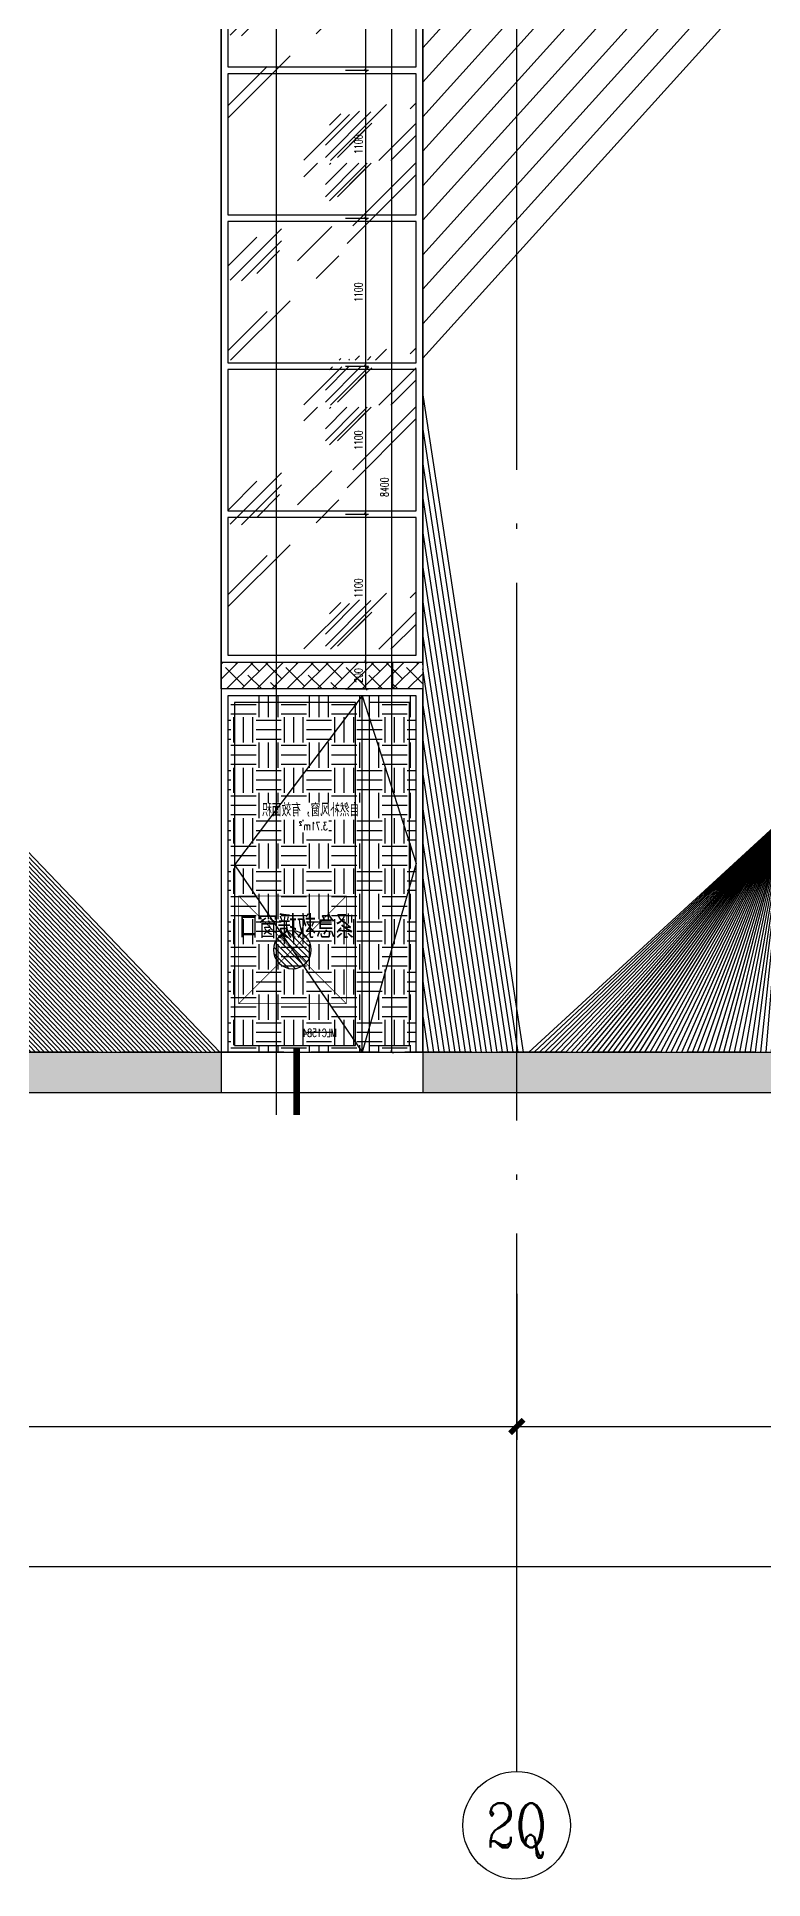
# Model space of a CAD drawing. Extents: x -4210259 to 293730, y -7499 to 868879.
# Drawn here: x -780131 to -774726, y 511087 to 524786 of the extents above; entities that cross this region are included whole.
import ezdxf
from ezdxf.enums import TextEntityAlignment as Align

# ---------------------------------------------------------------- set-up
doc = ezdxf.new("R2010")
doc.units = 0
doc.header["$LTSCALE"] = 1000
doc.header["$MEASUREMENT"] = 0
for name, pattern in [('__DASH', [0.35, 0.25, -0.1]), ('DASH', [0.35, 0.25, -0.1]), ('DOTE', [2.4200000000000004, 2, -0.2, 0.02, -0.2])]:
    doc.linetypes.add(name, pattern=pattern)
doc.layers.get('Defpoints').update_dxf_attribs({"color": 210})
for name, color, linetype in [('A-AXIS-D', 1, 'Continuous'), ('A-AXIS-DOTE', 14, 'DOTE'), ('A-AXIS-SYMB', 3, 'Continuous'), ('A-HATCH-2', 251, 'Continuous'), ('A-LIN-V', 9, 'Continuous'), ('A-WINDOW', 140, 'Continuous'), ('A-彩色打印层', 22, 'Continuous'), ('A-门窗表显示尺寸', 160, 'Continuous'), ('AS-WALL', 40, 'Continuous'), ('AXIS', 3, 'Continuous'), ('PUB_DIM', 3, 'Continuous'), ('PUB_TEXT', 7, 'Continuous'), ('SPACE', 7, 'Continuous'), ('SPACE_HATCH', 8, 'Continuous')]:
    doc.layers.add(name, color=color, linetype=linetype)
doc.layers.add('A-WALL-HATCH', color=8, linetype='Continuous', lineweight=13)
doc.styles.add('_TCH_AXIS', font='COMPLEX', dxfattribs={"bigfont": 'GBCBIG'})
doc.styles.add('_TCH_DIM_T3', font='SIMPLEX', dxfattribs={"width": 0.7058823529411765, "bigfont": 'GBCBIG'})
doc.styles.add('_TCH_SPACE', font='SIMPLEX', dxfattribs={"height": 5, "bigfont": 'GBCBIG'})
doc.styles.add('A-DIM_T3', font='SIMPLEX', dxfattribs={"width": 0.7058823529411765, "bigfont": 'GBCBIG'})
doc.styles.add('A-STANDARD', font='SIMPLEX', dxfattribs={"bigfont": 'GBCBIG'})
doc.styles.add('STYLE1', font='')
doc.styles.get('STYLE1').set_extended_font_data('SimSun')
doc.dimstyles.new('_TCH_ARCH&&100', dxfattribs={"dimtxt": 297.5, "dimasz": 100, "dimexe": 100, "dimexo": 100, "dimgap": 126.25, "dimtad": 1, "dimdec": 0, "dimzin": 0, "dimdsep": 46, "dimtxsty": '_TCH_DIM_T3', "dimblk": 'ARCHTICK', "dimcen": 0.09, "dimclrt": 7, "dimazin": 2, "dimtfac": 1, "dimtdec": 0, "dimtix": 1, "dimtmove": 2, "dimatfit": 3, "dimfxl": 0, "dimtolj": 1, "dimtzin": 0, "dimarcsym": 0})
doc.dimstyles.new('_TCH_ARCH&&20', dxfattribs={"dimtxt": 59.5, "dimasz": 20, "dimexe": 20, "dimexo": 20, "dimgap": 25.25, "dimtad": 1, "dimdec": 0, "dimzin": 0, "dimdsep": 46, "dimtxsty": '_TCH_DIM_T3', "dimblk": 'ARCHTICK', "dimcen": 0.09, "dimclrt": 7, "dimazin": 2, "dimtfac": 1, "dimtdec": 0, "dimtix": 1, "dimtmove": 2, "dimatfit": 3, "dimfxl": 0, "dimtolj": 1, "dimtzin": 0, "dimarcsym": 0})
doc.dimstyles.new('A-DIM&&20', dxfattribs={"dimtxt": 59.5, "dimasz": 20, "dimexe": 20, "dimexo": 20, "dimgap": 25.25, "dimtad": 1, "dimdec": 0, "dimzin": 0, "dimdsep": 46, "dimtxsty": 'A-DIM_T3', "dimblk": 'ARCHTICK', "dimcen": 0.09, "dimclrt": 7, "dimazin": 2, "dimtfac": 1, "dimtdec": 0, "dimtix": 1, "dimtmove": 2, "dimatfit": 3, "dimfxl": 0, "dimtolj": 1, "dimtzin": 0, "dimarcsym": 0})

# ---------------------------------------------------------------- blocks, each defined once
blk = doc.blocks.new('_ArchTick')
at = {"color": 0, "linetype": 'ByBlock', "const_width": 0.4}
blk.add_lwpolyline([(-0.5, -0.5), (0.5, 0.5)], dxfattribs=at)
blk = doc.blocks.new('*D1228')
at = {"layer": 'A-门窗表显示尺寸', "color": 0, "lineweight": -2}
for p, q in [((-1802664.319735164, 520137.4520265377), (-1802494.319735164, 520137.4520265377)), ((-1802514.319735164, 519937.4520265377), (-1802514.319735164, 520137.4520265377)), ((-1802664.319735164, 519937.4520265377), (-1802494.319735164, 519937.4520265377))]:
    blk.add_line(p, q, dxfattribs=at)
at = {"layer": 'Defpoints', "color": 0}
for p in [(-1802684.319735164, 520137.4520265377), (-1802514.319735164, 520137.4520265377), (-1802684.319735164, 519937.4520265377)]:
    blk.add_point(p, dxfattribs=at)
at = {"layer": 'A-门窗表显示尺寸', "color": 0, "lineweight": -2, "xscale": 20, "yscale": 20, "zscale": 20}
for p, rotation in [((-1802514.319735164, 520137.4520265377), 90), ((-1802514.319735164, 519937.4520265377), 270)]:
    blk.add_blockref('_ArchTick', p, dxfattribs=dict(at, rotation=rotation))
at = {"layer": 'A-门窗表显示尺寸', "color": 7, "insert": (-1802569.319735163, 520037.4520265381), "char_height": 59.5, "attachment_point": 5, "rotation": 90, "style": '_TCH_DIM_T3'}
blk.add_mtext('\\A1;200', dxfattribs=at)
blk = doc.blocks.new('*D1229')
at = {"layer": 'A-门窗表显示尺寸', "color": 0, "lineweight": -2}
for p, q in [((-1802664.319735164, 521237.4520265376), (-1802494.319735164, 521237.4520265376)), ((-1802514.319735164, 520137.4520265377), (-1802514.319735164, 521237.4520265376)), ((-1802664.319735164, 520137.4520265377), (-1802494.319735164, 520137.4520265377))]:
    blk.add_line(p, q, dxfattribs=at)
at = {"layer": 'Defpoints', "color": 0}
for p in [(-1802684.319735164, 521237.4520265376), (-1802514.319735164, 521237.4520265376), (-1802684.319735164, 520137.4520265377)]:
    blk.add_point(p, dxfattribs=at)
at = {"layer": 'A-门窗表显示尺寸', "color": 0, "lineweight": -2, "xscale": 20, "yscale": 20, "zscale": 20}
for p, rotation in [((-1802514.319735164, 521237.4520265376), 90), ((-1802514.319735164, 520137.4520265377), 270)]:
    blk.add_blockref('_ArchTick', p, dxfattribs=dict(at, rotation=rotation))
at = {"layer": 'A-门窗表显示尺寸', "color": 7, "insert": (-1802569.319735163, 520687.4520265381), "char_height": 59.5, "attachment_point": 5, "rotation": 90, "style": '_TCH_DIM_T3'}
blk.add_mtext('\\A1;1100', dxfattribs=at)
blk = doc.blocks.new('*D1230')
at = {"layer": 'A-门窗表显示尺寸', "color": 0, "lineweight": -2}
for p, q in [((-1802664.319735164, 522337.4520265376), (-1802494.319735164, 522337.4520265376)), ((-1802514.319735164, 521237.4520265376), (-1802514.319735164, 522337.4520265376)), ((-1802664.319735164, 521237.4520265376), (-1802494.319735164, 521237.4520265376))]:
    blk.add_line(p, q, dxfattribs=at)
at = {"layer": 'Defpoints', "color": 0}
for p in [(-1802684.319735164, 522337.4520265376), (-1802514.319735164, 522337.4520265376), (-1802684.319735164, 521237.4520265376)]:
    blk.add_point(p, dxfattribs=at)
at = {"layer": 'A-门窗表显示尺寸', "color": 0, "lineweight": -2, "xscale": 20, "yscale": 20, "zscale": 20}
for p, rotation in [((-1802514.319735164, 522337.4520265376), 90), ((-1802514.319735164, 521237.4520265376), 270)]:
    blk.add_blockref('_ArchTick', p, dxfattribs=dict(at, rotation=rotation))
at = {"layer": 'A-门窗表显示尺寸', "color": 7, "insert": (-1802569.319735163, 521787.452026538), "char_height": 59.5, "attachment_point": 5, "rotation": 90, "style": '_TCH_DIM_T3'}
blk.add_mtext('\\A1;1100', dxfattribs=at)
blk = doc.blocks.new('*D1231')
at = {"layer": 'A-门窗表显示尺寸', "color": 0, "lineweight": -2}
for p, q in [((-1802664.319735164, 523437.4520265376), (-1802494.319735164, 523437.4520265376)), ((-1802514.319735164, 522337.4520265376), (-1802514.319735164, 523437.4520265376)), ((-1802664.319735164, 522337.4520265376), (-1802494.319735164, 522337.4520265376))]:
    blk.add_line(p, q, dxfattribs=at)
at = {"layer": 'Defpoints', "color": 0}
for p in [(-1802684.319735164, 523437.4520265376), (-1802514.319735164, 523437.4520265376), (-1802684.319735164, 522337.4520265376)]:
    blk.add_point(p, dxfattribs=at)
at = {"layer": 'A-门窗表显示尺寸', "color": 0, "lineweight": -2, "xscale": 20, "yscale": 20, "zscale": 20}
for p, rotation in [((-1802514.319735164, 523437.4520265376), 90), ((-1802514.319735164, 522337.4520265376), 270)]:
    blk.add_blockref('_ArchTick', p, dxfattribs=dict(at, rotation=rotation))
at = {"layer": 'A-门窗表显示尺寸', "color": 7, "insert": (-1802569.319735163, 522887.452026538), "char_height": 59.5, "attachment_point": 5, "rotation": 90, "style": '_TCH_DIM_T3'}
blk.add_mtext('\\A1;1100', dxfattribs=at)
blk = doc.blocks.new('*D1232')
at = {"layer": 'A-门窗表显示尺寸', "color": 0, "lineweight": -2}
for p, q in [((-1802664.319735164, 524537.4520265376), (-1802494.319735164, 524537.4520265376)), ((-1802514.319735164, 523437.4520265376), (-1802514.319735164, 524537.4520265376)), ((-1802664.319735164, 523437.4520265376), (-1802494.319735164, 523437.4520265376))]:
    blk.add_line(p, q, dxfattribs=at)
at = {"layer": 'Defpoints', "color": 0}
for p in [(-1802684.319735164, 524537.4520265376), (-1802514.319735164, 524537.4520265376), (-1802684.319735164, 523437.4520265376)]:
    blk.add_point(p, dxfattribs=at)
at = {"layer": 'A-门窗表显示尺寸', "color": 0, "lineweight": -2, "xscale": 20, "yscale": 20, "zscale": 20}
for p, rotation in [((-1802514.319735164, 524537.4520265376), 90), ((-1802514.319735164, 523437.4520265376), 270)]:
    blk.add_blockref('_ArchTick', p, dxfattribs=dict(at, rotation=rotation))
at = {"layer": 'A-门窗表显示尺寸', "color": 7, "insert": (-1802569.319735163, 523987.452026538), "char_height": 59.5, "attachment_point": 5, "rotation": 90, "style": '_TCH_DIM_T3'}
blk.add_mtext('\\A1;1100', dxfattribs=at)
blk = doc.blocks.new('*D1233')
at = {"layer": 'A-门窗表显示尺寸', "color": 0, "lineweight": -2}
for p, q in [((-1802664.319735164, 525637.4520265376), (-1802494.319735164, 525637.4520265376)), ((-1802514.319735164, 524537.4520265376), (-1802514.319735164, 525637.4520265376)), ((-1802664.319735164, 524537.4520265376), (-1802494.319735164, 524537.4520265376))]:
    blk.add_line(p, q, dxfattribs=at)
at = {"layer": 'Defpoints', "color": 0}
for p in [(-1802684.319735164, 525637.4520265376), (-1802514.319735164, 525637.4520265376), (-1802684.319735164, 524537.4520265376)]:
    blk.add_point(p, dxfattribs=at)
at = {"layer": 'A-门窗表显示尺寸', "color": 0, "lineweight": -2, "xscale": 20, "yscale": 20, "zscale": 20}
for p, rotation in [((-1802514.319735164, 525637.4520265376), 90), ((-1802514.319735164, 524537.4520265376), 270)]:
    blk.add_blockref('_ArchTick', p, dxfattribs=dict(at, rotation=rotation))
at = {"layer": 'A-门窗表显示尺寸', "color": 7, "insert": (-1802569.319735163, 525087.452026538), "char_height": 59.5, "attachment_point": 5, "rotation": 90, "style": '_TCH_DIM_T3'}
blk.add_mtext('\\A1;1100', dxfattribs=at)
blk = doc.blocks.new('*D1234')
at = {"layer": 'A-门窗表显示尺寸', "color": 0, "lineweight": -2}
for p, q in [((-1802644.319735164, 525637.4520265376), (-1802300.000000076, 525637.4520265376)), ((-1802320.000000076, 517237.4520265394), (-1802320.000000076, 525637.4520265376)), ((-1802644.319735164, 517237.4520265394), (-1802300.000000076, 517237.4520265394))]:
    blk.add_line(p, q, dxfattribs=at)
at = {"layer": 'Defpoints', "color": 0}
for p in [(-1802664.319735164, 525637.4520265376), (-1802320.000000076, 525637.4520265376), (-1802664.319735164, 517237.4520265394)]:
    blk.add_point(p, dxfattribs=at)
at = {"layer": 'A-门窗表显示尺寸', "color": 0, "lineweight": -2, "xscale": 20, "yscale": 20, "zscale": 20}
for p, rotation in [((-1802320.000000076, 525637.4520265376), 90), ((-1802320.000000076, 517237.4520265394), 270)]:
    blk.add_blockref('_ArchTick', p, dxfattribs=dict(at, rotation=rotation))
at = {"layer": 'A-门窗表显示尺寸', "color": 7, "insert": (-1802375.000000076, 521437.4520265389), "char_height": 59.5, "attachment_point": 5, "rotation": 90, "style": '_TCH_DIM_T3'}
blk.add_mtext('\\A1;8400', dxfattribs=at)
blk = doc.blocks.new('*D1235')
at = {"layer": 'A-门窗表显示尺寸', "color": 0, "lineweight": -2}
for p, q in [((-1803590.399681424, 525102.5479734626), (-1803590.399681424, 525272.0383787705)), ((-1803590.399681424, 525252.0383787705), (-1802090.399681419, 525252.0383787705)), ((-1802090.399681419, 525102.5479734626), (-1802090.399681419, 525272.0383787705))]:
    blk.add_line(p, q, dxfattribs=at)
at = {"layer": 'Defpoints', "color": 0}
for p in [(-1802090.399681419, 525252.0383787705), (-1803590.399681424, 525082.5479734626), (-1802090.399681419, 525082.5479734626)]:
    blk.add_point(p, dxfattribs=at)
at = {"layer": 'A-门窗表显示尺寸', "color": 0, "lineweight": -2, "xscale": 20, "yscale": 20, "zscale": 20, "rotation": 180}
blk.add_blockref('_ArchTick', (-1803590.399681424, 525252.0383787705), dxfattribs=at)
at = {"layer": 'A-门窗表显示尺寸', "color": 0, "lineweight": -2, "xscale": 20, "yscale": 20, "zscale": 20}
blk.add_blockref('_ArchTick', (-1802090.399681419, 525252.0383787705), dxfattribs=at)
at = {"layer": 'A-门窗表显示尺寸', "color": 7, "insert": (-1802840.399681421, 525307.0383787705), "char_height": 59.5, "attachment_point": 5, "style": 'A-DIM_T3'}
blk.add_mtext('\\A1;1500', dxfattribs=at)
blk = doc.blocks.new('*D1453')
at = {"layer": 'Defpoints', "color": 0}
for p in [(-1646821.070931956, 507410), (-1646021.070931957, 507410), (-1646021.070931957, 507336.7004206729)]:
    blk.add_point(p, dxfattribs=at)
at = {"layer": 'PUB_DIM', "color": 0, "lineweight": -2}
for p, q in [((-1646821.070931956, 507390), (-1646821.070931956, 507316.7004206729)), ((-1646821.070931956, 507336.7004206729), (-1646021.070931957, 507336.7004206729)), ((-1646021.070931957, 507390), (-1646021.070931957, 507316.7004206729))]:
    blk.add_line(p, q, dxfattribs=at)
at = {"layer": 'PUB_DIM', "color": 0, "lineweight": -2, "xscale": 20, "yscale": 20, "zscale": 20, "rotation": 180}
blk.add_blockref('_ArchTick', (-1646821.070931956, 507336.7004206729), dxfattribs=at)
at = {"layer": 'PUB_DIM', "color": 0, "lineweight": -2, "xscale": 20, "yscale": 20, "zscale": 20}
blk.add_blockref('_ArchTick', (-1646021.070931957, 507336.7004206729), dxfattribs=at)
at = {"layer": 'PUB_DIM', "color": 7, "insert": (-1646421.070931957, 507391.7004206729), "char_height": 59.5, "attachment_point": 5, "style": '_TCH_DIM_T3'}
blk.add_mtext('\\A1;800', dxfattribs=at)
blk = doc.blocks.new('*D1454')
at = {"layer": 'Defpoints', "color": 0}
for p in [(-1646739.854972556, 507431.0709319565), (-1646688.444212607, 507431.0709319565), (-1646739.854972556, 506631.0709319569)]:
    blk.add_point(p, dxfattribs=at)
at = {"layer": 'PUB_DIM', "color": 0, "lineweight": -2}
for p, q in [((-1646719.854972556, 507431.0709319565), (-1646668.444212607, 507431.0709319565)), ((-1646688.444212607, 506631.0709319569), (-1646688.444212607, 507431.0709319565)), ((-1646719.854972556, 506631.0709319569), (-1646668.444212607, 506631.0709319569))]:
    blk.add_line(p, q, dxfattribs=at)
at = {"layer": 'PUB_DIM', "color": 0, "lineweight": -2, "xscale": 20, "yscale": 20, "zscale": 20}
for p, rotation in [((-1646688.444212607, 507431.0709319565), 90), ((-1646688.444212607, 506631.0709319569), 270)]:
    blk.add_blockref('_ArchTick', p, dxfattribs=dict(at, rotation=rotation))
at = {"layer": 'PUB_DIM', "color": 7, "insert": (-1646743.444212607, 507031.070931957), "char_height": 59.5, "attachment_point": 5, "rotation": 90, "style": '_TCH_DIM_T3'}
blk.add_mtext('\\A1;800', dxfattribs=at)
blk = doc.blocks.new('*D1224')
at = {"layer": 'A-门窗表显示尺寸', "color": 0, "lineweight": -2}
for p, q in [((-1821600.399681433, 519937.4520265376), (-1821444.319745147, 519937.4520265376)), ((-1821464.319745147, 517237.4520265393), (-1821464.319745147, 519937.4520265376)), ((-1821600.399681433, 517237.4520265393), (-1821444.319745147, 517237.4520265393))]:
    blk.add_line(p, q, dxfattribs=at)
at = {"layer": 'Defpoints', "color": 0}
for p in [(-1821620.399681433, 519937.4520265376), (-1821464.319745147, 519937.4520265376), (-1821620.399681433, 517237.4520265393)]:
    blk.add_point(p, dxfattribs=at)
at = {"layer": 'A-门窗表显示尺寸', "color": 0, "lineweight": -2, "xscale": 20, "yscale": 20, "zscale": 20}
for p, rotation in [((-1821464.319745147, 519937.4520265376), 90), ((-1821464.319745147, 517237.4520265393), 270)]:
    blk.add_blockref('_ArchTick', p, dxfattribs=dict(at, rotation=rotation))
at = {"layer": 'A-门窗表显示尺寸', "color": 7, "insert": (-1821519.319745146, 518587.4520265389), "char_height": 59.5, "attachment_point": 5, "rotation": 90, "style": 'A-DIM_T3'}
blk.add_mtext('\\A1;2700', dxfattribs=at)
blk = doc.blocks.new('*D1225')
at = {"layer": 'A-门窗表显示尺寸', "color": 0, "lineweight": -2}
for p, q in [((-1822540.399661427, 519442.5479734627), (-1822540.399661427, 519612.0383787705)), ((-1822090.399681424, 519442.5479734627), (-1822090.399681424, 519612.0383787705)), ((-1822540.399661427, 519592.0383787705), (-1822090.399681424, 519592.0383787705))]:
    blk.add_line(p, q, dxfattribs=at)
at = {"layer": 'Defpoints', "color": 0}
for p in [(-1822090.399681424, 519592.0383787705), (-1822540.399661427, 519422.5479734627), (-1822090.399681424, 519422.5479734627)]:
    blk.add_point(p, dxfattribs=at)
at = {"layer": 'A-门窗表显示尺寸', "color": 0, "lineweight": -2, "xscale": 20, "yscale": 20, "zscale": 20, "rotation": 180}
blk.add_blockref('_ArchTick', (-1822540.399661427, 519592.0383787705), dxfattribs=at)
at = {"layer": 'A-门窗表显示尺寸', "color": 0, "lineweight": -2, "xscale": 20, "yscale": 20, "zscale": 20}
blk.add_blockref('_ArchTick', (-1822090.399681424, 519592.0383787705), dxfattribs=at)
at = {"layer": 'A-门窗表显示尺寸', "color": 7, "insert": (-1822315.399671426, 519647.0383787705), "char_height": 59.5, "attachment_point": 5, "style": 'A-DIM_T3'}
blk.add_mtext('\\A1;450', dxfattribs=at)
blk = doc.blocks.new('*D1226')
at = {"layer": 'A-门窗表显示尺寸', "color": 0, "lineweight": -2}
for p, q in [((-1822090.399681424, 519442.5479734627), (-1822090.399681424, 519612.0383787705)), ((-1821040.39968142, 519442.5479734626), (-1821040.39968142, 519612.0383787705)), ((-1822090.399681424, 519592.0383787705), (-1821040.39968142, 519592.0383787705))]:
    blk.add_line(p, q, dxfattribs=at)
at = {"layer": 'Defpoints', "color": 0}
for p in [(-1821040.39968142, 519592.0383787705), (-1822090.399681424, 519422.5479734627), (-1821040.39968142, 519422.5479734626)]:
    blk.add_point(p, dxfattribs=at)
at = {"layer": 'A-门窗表显示尺寸', "color": 0, "lineweight": -2, "xscale": 20, "yscale": 20, "zscale": 20, "rotation": 180}
blk.add_blockref('_ArchTick', (-1822090.399681424, 519592.0383787705), dxfattribs=at)
at = {"layer": 'A-门窗表显示尺寸', "color": 0, "lineweight": -2, "xscale": 20, "yscale": 20, "zscale": 20}
blk.add_blockref('_ArchTick', (-1821040.39968142, 519592.0383787705), dxfattribs=at)
at = {"layer": 'A-门窗表显示尺寸', "color": 7, "insert": (-1821565.399681422, 519647.0383787705), "char_height": 59.5, "attachment_point": 5, "style": 'A-DIM_T3'}
blk.add_mtext('\\A1;1050', dxfattribs=at)
blk = doc.blocks.new('*D1227')
at = {"layer": 'A-门窗表显示尺寸', "color": 0, "lineweight": -2}
for p, q in [((-1822540.399661427, 519572.5479734627), (-1822540.399661427, 519742.0383787705)), ((-1821040.39968142, 519572.5479734626), (-1821040.39968142, 519742.0383787705)), ((-1822540.399661427, 519722.0383787705), (-1821040.39968142, 519722.0383787705))]:
    blk.add_line(p, q, dxfattribs=at)
at = {"layer": 'Defpoints', "color": 0}
for p in [(-1821040.39968142, 519722.0383787705), (-1822540.399661427, 519552.5479734627), (-1821040.39968142, 519552.5479734626)]:
    blk.add_point(p, dxfattribs=at)
at = {"layer": 'A-门窗表显示尺寸', "color": 0, "lineweight": -2, "xscale": 20, "yscale": 20, "zscale": 20, "rotation": 180}
blk.add_blockref('_ArchTick', (-1822540.399661427, 519722.0383787705), dxfattribs=at)
at = {"layer": 'A-门窗表显示尺寸', "color": 0, "lineweight": -2, "xscale": 20, "yscale": 20, "zscale": 20}
blk.add_blockref('_ArchTick', (-1821040.39968142, 519722.0383787705), dxfattribs=at)
at = {"layer": 'A-门窗表显示尺寸', "color": 7, "insert": (-1821790.399671423, 519777.0383787705), "char_height": 59.5, "attachment_point": 5, "style": 'A-DIM_T3'}
blk.add_mtext('\\A1;1500', dxfattribs=at)
blk = doc.blocks.new('*D769')
at = {"layer": 'A-AXIS-D', "color": 0, "lineweight": -2}
for p, q in [((-903359.332386501, 515440), (-903359.332386501, 513313.3764944364)), ((-745359.3325523962, 515440), (-745359.3325523962, 513313.3764944364)), ((-903359.332386501, 513413.3764944364), (-745359.3325523962, 513413.3764944364))]:
    blk.add_line(p, q, dxfattribs=at)
at = {"layer": 'Defpoints', "color": 0}
for p in [(-903359.332386501, 515540), (-745359.3325523962, 515540), (-745359.3325523962, 513413.3764944364)]:
    blk.add_point(p, dxfattribs=at)
at = {"layer": 'A-AXIS-D', "color": 0, "lineweight": -2, "xscale": 100, "yscale": 100, "zscale": 100, "rotation": 180}
blk.add_blockref('_ArchTick', (-903359.332386501, 513413.3764944364), dxfattribs=at)
at = {"layer": 'A-AXIS-D', "color": 0, "lineweight": -2, "xscale": 100, "yscale": 100, "zscale": 100}
blk.add_blockref('_ArchTick', (-745359.3325523962, 513413.3764944364), dxfattribs=at)
at = {"layer": 'A-AXIS-D', "color": 7, "insert": (-824359.3324694487, 513688.3764944364), "char_height": 297.5, "attachment_point": 5, "style": '_TCH_DIM_T3'}
blk.add_mtext('\\A1;158000', dxfattribs=at)
blk = doc.blocks.new('*D1035')
at = {"layer": 'A-AXIS-D', "color": 0, "lineweight": -2}
for p, q in [((-776559.3323832982, 515440), (-776559.3323832982, 514353.3764944365)), ((-767559.3323832982, 515440), (-767559.3323832982, 514353.3764944365)), ((-776559.3323832982, 514453.3764944365), (-767559.3323832982, 514453.3764944365))]:
    blk.add_line(p, q, dxfattribs=at)
at = {"layer": 'Defpoints', "color": 0}
for p in [(-776559.3323832982, 515540), (-767559.3323832982, 515540), (-767559.3323832982, 514453.3764944365)]:
    blk.add_point(p, dxfattribs=at)
at = {"layer": 'A-AXIS-D', "color": 0, "lineweight": -2, "xscale": 100, "yscale": 100, "zscale": 100, "rotation": 180}
blk.add_blockref('_ArchTick', (-776559.3323832982, 514453.3764944365), dxfattribs=at)
at = {"layer": 'A-AXIS-D', "color": 0, "lineweight": -2, "xscale": 100, "yscale": 100, "zscale": 100}
blk.add_blockref('_ArchTick', (-767559.3323832982, 514453.3764944365), dxfattribs=at)
at = {"layer": 'A-AXIS-D', "color": 7, "insert": (-772059.3323832982, 514728.3764944365), "char_height": 297.5, "attachment_point": 5, "style": '_TCH_DIM_T3'}
blk.add_mtext('\\A1;9000', dxfattribs=at)
blk = doc.blocks.new('*D1036')
at = {"layer": 'A-AXIS-D', "color": 0, "lineweight": -2}
for p, q in [((-785559.3323832983, 515440), (-785559.3323832983, 514353.3764944365)), ((-776559.3323832982, 515440), (-776559.3323832982, 514353.3764944365)), ((-785559.3323832983, 514453.3764944365), (-776559.3323832982, 514453.3764944365))]:
    blk.add_line(p, q, dxfattribs=at)
at = {"layer": 'Defpoints', "color": 0}
for p in [(-785559.3323832983, 515540), (-776559.3323832982, 515540), (-776559.3323832982, 514453.3764944365)]:
    blk.add_point(p, dxfattribs=at)
at = {"layer": 'A-AXIS-D', "color": 0, "lineweight": -2, "xscale": 100, "yscale": 100, "zscale": 100, "rotation": 180}
blk.add_blockref('_ArchTick', (-785559.3323832983, 514453.3764944365), dxfattribs=at)
at = {"layer": 'A-AXIS-D', "color": 0, "lineweight": -2, "xscale": 100, "yscale": 100, "zscale": 100}
blk.add_blockref('_ArchTick', (-776559.3323832982, 514453.3764944365), dxfattribs=at)
at = {"layer": 'A-AXIS-D', "color": 7, "insert": (-781059.3323832983, 514728.3764944365), "char_height": 297.5, "attachment_point": 5, "style": '_TCH_DIM_T3'}
blk.add_mtext('\\A1;9000', dxfattribs=at)
blk = doc.blocks.new('C1454')
at = {"layer": 'A-HATCH-2'}
h = blk.add_hatch(dxfattribs=at)
h.set_pattern_fill('ANSI38', color=256, scale=50)
h.set_pattern_definition([(45, (0, 0), (-56.12660075668221, 56.12660075668221), []), (135, (0, 0), (-168.3798022700466, 56.12660075668222), [198.4375, -119.0625])])
h.paths.add_polyline_path([(-1803590.3996815, 520137.4520265375), (-1802090.399681419, 520137.4520265375), (-1802090.399681419, 519937.4520265375), (-1803590.3996815, 519937.4520265375)])
at = {"layer": 'A-WALL-HATCH'}
h = blk.add_hatch(dxfattribs=at)
h.set_pattern_fill('玻璃2', color=256, scale=100)
h.set_pattern_definition([(45, (2950370.000000008, 40.00000002526212), (0, 1527.350647362943), [600, -360, 600, -360, 240, -523.28157]), (45, (2950340.000000008, 70.00000002526212), (0, 1527.350647362943), [480, -600, 360, -360, 420, -463.28157]), (45, (2950340.000000008, 160.0000000252621), (0, 1527.350647362943), [360, -720, 240, -360, 540, -463.28157]), (45, (2950430.000000008, 70.00000002526212), (0, 1527.350647362943), [360, -720, 300, -1303.2815]), (45, (2950520.000000008, 160.0000000252621), (0, 1527.350647362943), [180, -900, 120, -1483.2815]), (45, (2950370.000000008, 310.0000000252621), (0, 1527.350647362943), [120, -900, 120, -480, 300, -763.28157]), (45, (2950910.000000008, 220.0000000252621), (0, 1527.350647362943), [600, -900, 720, -475.28157]), (45, (2950910.000000008, 130.0000000252621), (0, 1527.350647362943), [840, -600, 900, -355.28157]), (45, (2951060.000000008, 250.0000000252621), (0, -1697.056274847714), [600, -840, 480, -763.28157]), (45, (2950970.000000008, 430.0000000252621), (0, 1527.350647362943), [300, -1200, 360, -823.28157]), (45, (2951150.000000008, 340.0000000252621), (0, 1527.350647362943), [240, -1200, 240, -1003.2815])])
h.paths.add_polyline_path([(-1803540.399681425, 523867.4520265374), (-1802140.399681419, 523867.4520265374), (-1802140.399681419, 525567.4520265374), (-1803540.399681425, 525567.4520265374)])
h = blk.add_hatch(dxfattribs=at)
h.set_pattern_fill('玻璃2', color=256, scale=100)
h.set_pattern_definition([(45, (2950370.000000008, -1779.999999974738), (0, 1527.350647362943), [600, -360, 600, -360, 240, -523.28157]), (45, (2950340.000000008, -1749.999999974738), (0, 1527.350647362943), [480, -600, 360, -360, 420, -463.28157]), (45, (2950340.000000008, -1659.999999974738), (0, 1527.350647362943), [360, -720, 240, -360, 540, -463.28157]), (45, (2950430.000000008, -1749.999999974738), (0, 1527.350647362943), [360, -720, 300, -1303.2815]), (45, (2950520.000000008, -1659.999999974738), (0, 1527.350647362943), [180, -900, 120, -1483.2815]), (45, (2950370.000000008, -1509.999999974738), (0, 1527.350647362943), [120, -900, 120, -480, 300, -763.28157]), (45, (2950910.000000008, -1599.999999974738), (0, 1527.350647362943), [600, -900, 720, -475.28157]), (45, (2950910.000000008, -1689.999999974738), (0, 1527.350647362943), [840, -600, 900, -355.28157]), (45, (2951060.000000008, -1569.999999974738), (0, -1697.056274847714), [600, -840, 480, -763.28157]), (45, (2950970.000000008, -1389.999999974738), (0, 1527.350647362943), [300, -1200, 360, -823.28157]), (45, (2951150.000000008, -1479.999999974738), (0, 1527.350647362943), [240, -1200, 240, -1003.2815])])
h.paths.add_polyline_path([(-1802140.399681419, 522332.4520265374), (-1803540.399681425, 522332.4520265374), (-1803540.399681425, 522047.4520265374), (-1802140.399681419, 522047.4520265374)])
h.paths.add_polyline_path([(-1803540.399681425, 522382.4520265374), (-1802140.399681419, 522382.4520265374), (-1802140.399681419, 523847.4520265374), (-1803540.399681425, 523847.4520265374)])
h = blk.add_hatch(dxfattribs=at)
h.set_pattern_fill('玻璃2', color=256, scale=100)
h.set_pattern_definition([(45, (2950370.000000008, -3594.999999974738), (0, 1527.350647362943), [600, -360, 600, -360, 240, -523.28157]), (45, (2950340.000000008, -3564.999999974738), (0, 1527.350647362943), [480, -600, 360, -360, 420, -463.28157]), (45, (2950340.000000008, -3474.999999974738), (0, 1527.350647362943), [360, -720, 240, -360, 540, -463.28157]), (45, (2950430.000000008, -3564.999999974738), (0, 1527.350647362943), [360, -720, 300, -1303.2815]), (45, (2950520.000000008, -3474.999999974738), (0, 1527.350647362943), [180, -900, 120, -1483.2815]), (45, (2950370.000000008, -3324.999999974738), (0, 1527.350647362943), [120, -900, 120, -480, 300, -763.28157]), (45, (2950910.000000008, -3414.999999974738), (0, 1527.350647362943), [600, -900, 720, -475.28157]), (45, (2950910.000000008, -3504.999999974738), (0, 1527.350647362943), [840, -600, 900, -355.28157]), (45, (2951060.000000008, -3384.999999974738), (0, -1697.056274847714), [600, -840, 480, -763.28157]), (45, (2950970.000000008, -3204.999999974738), (0, 1527.350647362943), [300, -1200, 360, -823.28157]), (45, (2951150.000000008, -3294.999999974738), (0, 1527.350647362943), [240, -1200, 240, -1003.2815])])
h.paths.add_polyline_path([(-1803540.399681425, 520232.4520265374), (-1802140.399681419, 520232.4520265374), (-1802140.399681419, 522032.4520265374), (-1803540.399681425, 522032.4520265374)])
at = {"layer": 'A-LIN-V'}
for p, q in [((-1803590.399681425, 525637.4520265374), (-1802090.399681419, 525637.4520265374)), ((-1803590.3996815, 520137.4520265375), (-1802190.399681494, 520137.4520265375))]:
    blk.add_line(p, q, dxfattribs=at)
at = {"layer": 'A-WALL-HATCH'}
blk.add_line((-1802314.319735163, 519937.4520265375), (-1802314.319735163, 520137.4520265375), dxfattribs=at)
at = {"layer": 'A-WINDOW'}
for p, q in [((-1803590.399681424, 520117.4520265375), (-1803590.399681424, 525637.4520265374)), ((-1803590.399681425, 525637.4520265374), (-1802090.399681419, 525637.4520265374)), ((-1802090.399681419, 520117.4520265375), (-1802090.399681419, 525637.4520265374)), ((-1803590.399681425, 520137.4520265375), (-1802090.399681419, 520137.4520265375))]:
    blk.add_line(p, q, dxfattribs=at)
for points in [[(-1803540.399681014, 524562.4520265374), (-1802140.399681009, 524562.4520265374), (-1802140.399681419, 525587.4520265374), (-1803540.399681425, 525587.4520265374)], [(-1803540.399681014, 523462.4520265374), (-1802140.399681009, 523462.4520265374), (-1802140.399681009, 524512.4520265374), (-1803540.399681014, 524512.4520265374)], [(-1803540.399681014, 522362.4520265374), (-1802140.399681009, 522362.4520265374), (-1802140.399681009, 523412.4520265374), (-1803540.399681014, 523412.4520265374)], [(-1803540.399681015, 522312.4520265374), (-1803540.399681015, 521262.4520265374), (-1802140.399681009, 521262.4520265374), (-1802140.399681009, 522312.4520265374)], [(-1803540.399681425, 520187.4520265374), (-1802140.399681419, 520187.4520265374), (-1802140.399681009, 521212.4520265374), (-1803540.399681015, 521212.4520265374)], [(-1803590.3996815, 520137.4520265375), (-1802090.399681419, 520137.4520265375), (-1802090.399681419, 519937.4520265375), (-1803590.3996815, 519937.4520265375)]]:
    blk.add_lwpolyline(points, close=True, dxfattribs=at)
at = {"layer": 'A-门窗表显示尺寸'}
for p1, p2, distance, dimstyle, picture, middle in [((-1802684.319735163, 524537.4520265374), (-1802684.319735163, 525637.4520265374), -169.99999999883585, '_TCH_ARCH&&20', '*D1233', (-1802569.319735163, 525087.452026538)), ((-1802664.319735163, 517237.4520265392), (-1802664.319735163, 525637.4520265374), -344.31973508698866, '_TCH_ARCH&&20', '*D1234', (-1802375.000000076, 521437.4520265389)), ((-1803590.399681424, 525082.5479734626), (-1802090.399681419, 525082.5479734626), 169.49040530784987, 'A-DIM&&20', '*D1235', (-1802840.399681421, 525307.0383787705)), ((-1802684.319735163, 523437.4520265374), (-1802684.319735163, 524537.4520265374), -169.99999999883585, '_TCH_ARCH&&20', '*D1232', (-1802569.319735163, 523987.452026538)), ((-1802684.319735163, 522337.4520265374), (-1802684.319735163, 523437.4520265374), -169.99999999883585, '_TCH_ARCH&&20', '*D1231', (-1802569.319735163, 522887.452026538)), ((-1802684.319735163, 521237.4520265374), (-1802684.319735163, 522337.4520265374), -169.99999999883585, '_TCH_ARCH&&20', '*D1230', (-1802569.319735163, 521787.452026538)), ((-1802684.319735163, 520137.4520265375), (-1802684.319735163, 521237.4520265374), -169.99999999883585, '_TCH_ARCH&&20', '*D1229', (-1802569.319735163, 520687.4520265381)), ((-1802684.319735163, 519937.4520265375), (-1802684.319735163, 520137.4520265375), -169.99999999883585, '_TCH_ARCH&&20', '*D1228', (-1802569.319735163, 520037.4520265381))]:
    dim = blk.add_aligned_dim(p1=p1, p2=p2, distance=distance, dimstyle=dimstyle, dxfattribs=at)
    dim.commit()
    dim.dimension.update_dxf_attribs({"geometry": picture, "text_midpoint": middle})
blk = doc.blocks.new('w4243')
at = {"layer": 'A-彩色打印层'}
h = blk.add_hatch(dxfattribs=at)
h.set_pattern_fill('ANSI31', color=1, scale=20)
h.set_pattern_definition([(45, (-3059238.806172094, -1095315.761822656), (-22.45064030267288, 22.45064030267288), [])])
edge = h.paths.add_edge_path()
edge.add_arc((-1646421.070931956, 507031.0709319564), 140.6529179719911, 0, 360)
at = {"layer": 'A-彩色打印层', "linetype": 'DASH', "const_width": 5}
blk.add_lwpolyline([(-1646821.070931956, 507431.0709319563), (-1646021.070931956, 507431.0709319563), (-1646021.070931956, 506631.0709319565), (-1646821.070931956, 506631.0709319565)], close=True, dxfattribs=at)
for points in [[(-1646821.070931956, 507431.0709319563), (-1646021.070931956, 506631.0709319565)], [(-1646021.070931956, 507431.0709319563), (-1646821.070931956, 506631.0709319565)]]:
    blk.add_lwpolyline(points, dxfattribs=at)
at = {"layer": 'A-彩色打印层', "ltscale": 0.5}
blk.add_circle((-1646421.070931956, 507031.0709319564), 140.6529179719911, dxfattribs=at)
at = {"layer": 'AXIS', "linetype": 'Continuous', "style": 'STYLE1', "width": 0.7}
blk.add_text('紧急救援窗口', height=150, dxfattribs=at).set_placement((-1646882.74113286, 507134.0278850897))
at = {"layer": 'PUB_DIM'}
for p1, p2, distance, picture, middle in [((-1646821.070931956, 507410), (-1646021.070931957, 507410), -73.29957932711113, '*D1453', (-1646421.070931957, 507391.7004206729)), ((-1646739.854972555, 506631.0709319566), (-1646739.854972555, 507431.0709319563), -51.4107599479612, '*D1454', (-1646743.444212607, 507031.070931957))]:
    dim = blk.add_aligned_dim(p1=p1, p2=p2, distance=distance, dimstyle='_TCH_ARCH&&20', dxfattribs=at)
    dim.commit()
    dim.dimension.update_dxf_attribs({"geometry": picture, "text_midpoint": middle})
blk = doc.blocks.new('WM1328')
at = {"layer": 'SPACE_HATCH'}
h = blk.add_hatch(dxfattribs=at)
h.set_pattern_fill('土壤', color=1, scale=50, style=0)
h.set_pattern_definition([(0, (0, 0), (187.5, 187.5), [187.5, -187.5]), (0, (0, 70.3125), (187.5, 187.5), [187.5, -187.5]), (0, (0, 140.625), (187.5, 187.5), [187.5, -187.5]), (90, (23.4375, 164.0625), (-187.5, 187.5), [187.5, -187.5]), (90, (93.75, 164.0625), (-187.5, 187.5), [187.5, -187.5]), (90, (164.0625, 164.0625), (-187.5, 187.5), [187.5, -187.5])])
h.paths.add_polyline_path([(-1821090.399681437, 517237.4520264968), (-1822490.399661413, 517237.4520264987), (-1822490.39966136, 519887.4520265342), (-1821090.399681457, 519887.4520265341)])
h.paths.add_polyline_path([(-1822080.633723973, 518964), (-1821376.165638866, 518964), (-1821376.165638866, 519094), (-1822080.633723973, 519094)])
h.paths.add_polyline_path([(-1821841.817181419, 518870.79), (-1821616.392181419, 518870.79), (-1821616.392181419, 518954.965), (-1821841.817181419, 518954.965)])
at = {"layer": 'A-WINDOW'}
for p, q in [((-1822540.399661427, 519937.4520265374), (-1821040.399681419, 519937.4520265374)), ((-1822540.399661427, 517237.4520265391), (-1822540.399661427, 519937.4520265374)), ((-1822490.399661427, 517237.452026539), (-1822490.399661427, 519887.4520265374)), ((-1822490.399661427, 519887.4520265374), (-1822090.399681424, 519887.4520265373)), ((-1822090.399681424, 517237.452026539), (-1822090.399681424, 519887.4520265373)), ((-1822090.399681424, 519887.4520265374), (-1821090.39968142, 519887.4520265374)), ((-1821090.39968142, 519887.4520265374), (-1821090.39968142, 517237.452026539)), ((-1821040.399681419, 519937.4520265374), (-1821040.39968142, 517237.452026539)), ((-1822440.399661427, 517287.4520265391), (-1822440.399661427, 519837.4520265374)), ((-1822440.399661427, 519837.4520265374), (-1822140.399681424, 519837.4520265374)), ((-1822140.399681424, 519837.4520265374), (-1822140.399681424, 517287.452026539)), ((-1822040, 517287.452026539), (-1822040, 519837.4520265374)), ((-1822040, 519837.4520265374), (-1821140.39968142, 519837.4520265374)), ((-1821140.39968142, 519837.4520265374), (-1821140.39968142, 517287.452026539)), ((-1822140.399681424, 517287.452026539), (-1822440.399661427, 517287.4520265391)), ((-1821140.39968142, 517287.452026539), (-1822040, 517287.452026539)), ((-1821040.39968142, 517237.452026539), (-1822540.399661427, 517237.4520265391))]:
    blk.add_line(p, q, dxfattribs=at)
for points in [[(-1822090.399681424, 519887.4520265376), (-1822490.399661427, 518640), (-1822090.399681424, 517237.452026539)], [(-1822090.399681424, 519887.4520265373), (-1821140.39968142, 518630.0000000001), (-1822090.399681424, 517237.452026539)]]:
    blk.add_lwpolyline(points, dxfattribs=at)
at = {"layer": 'A-WALL-HATCH'}
blk.add_blockref('w4243', (-175149.1652006172, 10966.3810945928), dxfattribs=at)
at = {"layer": 'A-门窗表显示尺寸', "color": 3, "style": 'A-STANDARD', "width": 0.7058823529411765}
blk.add_text('MLC1584', height=59.5, dxfattribs=at).set_placement((-1821899.999980003, 517350.0000000001))
at = {"layer": 'SPACE', "color": 1, "style": '_TCH_SPACE'}
blk.add_text('自然补风窗，有效面积', height=96.45390070921985, dxfattribs=at).set_placement((-1822067.633723973, 518990))
at = {"layer": 'SPACE', "color": 1, "style": '_TCH_SPACE', "width": 0.7058823529411765}
for s, height, p in [('3.71m', 59.5, (-1821833.399681419, 518887.625)), ('2', 29.75, (-1821641.399681419, 518922.625))]:
    blk.add_text(s, height=height, dxfattribs=at).set_placement(p)
at = {"layer": 'A-门窗表显示尺寸'}
for p1, p2, distance, picture, middle in [((-1821620.399681432, 517237.4520265391), (-1821620.399681432, 519937.4520265374), -156.07993628503755, '*D1224', (-1821519.319745146, 518587.4520265389)), ((-1822540.399661427, 519552.5479734627), (-1821040.39968142, 519552.5479734626), 169.49040530790808, '*D1227', (-1821790.399671423, 519777.0383787705)), ((-1822540.399661427, 519422.5479734627), (-1822090.399681424, 519422.5479734627), 169.49040530784987, '*D1225', (-1822315.399671426, 519647.0383787705)), ((-1822090.399681424, 519422.5479734627), (-1821040.39968142, 519422.5479734626), 169.49040530790808, '*D1226', (-1821565.399681422, 519647.0383787705))]:
    dim = blk.add_aligned_dim(p1=p1, p2=p2, distance=distance, dimstyle='A-DIM&&20', dxfattribs=at)
    dim.commit()
    dim.dimension.update_dxf_attribs({"geometry": picture, "text_midpoint": middle})

msp = doc.modelspace()

# ---------------------------------------------------------------- hatches: boundary and pattern name
at = {"layer": 'A-HATCH-2'}
h = msp.add_hatch(dxfattribs=at)
h.set_pattern_fill('ANSI31', color=256, scale=150, angle=135)
h.set_pattern_definition([(90, (-40599568146.95641, -3384804562.000004), (-238.125, -1.848892746611746e-30), [])])
h.paths.add_polyline_path([(-778759.332342701, 517237.4520265287), (-781059.3323832983, 517237.4520265211), (-781059.3323832983, 519637.4520265403), (-801959.332383297, 519637.4520265403), (-801959.3323832955, 517237.4520265404), (-781059.3323832885, 517237.4520265288), (-804259.3323699827, 517237.4520265209), (-804259.332369983, 534887.4520265249), (-778759.3323427013, 534887.4520265249)])
h = msp.add_hatch(dxfattribs=at)
h.set_pattern_fill('ANSI31', color=256, scale=150, angle=135)
h.set_pattern_definition([(90, (-40599583741.43156, -3384804562.000004), (-238.125, -1.848892746611746e-30), [])])
h.paths.add_polyline_path([(-745359.3325523962, 534887.4520265313), (-777259.3323626942, 534887.4520265185), (-777259.3323626935, 517237.4520265372), (-774559.1687588235, 517237.4520265126), (-774559.1687588235, 522237.4520265063), (-769559.1687588105, 522237.4520265063), (-769559.1687588105, 517237.4520265064), (-769340, 517237.4520265249), (-767059.3323832853, 517237.4520265267), (-745359.3325523962, 517237.452026523), (-745359.3325523962, 519629.9999999999), (-745659.3324537943, 519637.4520265246), (-745659.3324537943, 518437.4520265257), (-763334.3153678237, 518412.4520265196), (-763334.3153678237, 517237.4520265145), (-764283.4534580025, 517237.4520265145), (-764283.4534580025, 519637.4520265246), (-745359.3325523962, 519629.9999999999)])
h = msp.add_hatch(dxfattribs=at)
h.set_pattern_fill('ANSI38', color=256, scale=150)
h.set_pattern_definition([(45, (0, 0), (-168.3798022700466, 168.3798022700466), []), (135, (0, 0), (-505.1394068101398, 168.3798022700467), [595.3125, -357.1875])])
h.paths.add_polyline_path([(-769559.3323833103, 517237.4520265249), (-745359.3325523962, 517237.4520265249), (-745359.3325523962, 516937.4520265246), (-769559.3323833103, 516937.4520265246)])
h.paths.add_polyline_path([(-777259.3323626939, 517237.4520265249), (-774559.3323833233, 517237.4520265249), (-774559.3323833233, 516937.4520265245), (-777259.3323626939, 516937.4520265245)])
h.paths.add_polyline_path([(-823059.3323833212, 516937.4520265245), (-778759.3323427011, 516937.4520265245), (-778759.3323427011, 517237.4520265249), (-823059.3323833212, 517237.4520265249)])
h.paths.add_polyline_path([(-831259.3323623936, 517237.4520265392), (-829059.3323833038, 517237.4520265392), (-829059.3323833038, 516937.4520265246), (-831259.3323623936, 516937.4520265246)])
h.paths.add_polyline_path([(-877559.332383292, 516937.4520265246), (-832759.3323424009, 516937.4520265246), (-832759.3323424009, 517237.4520265248), (-877559.332383292, 517237.4520265248)])
h.paths.add_polyline_path([(-885259.3323624021, 516937.4520265246), (-882559.3323833051, 516937.4520265246), (-882559.3323833051, 517237.452026514), (-885259.3323624021, 517237.452026514)])
h.paths.add_polyline_path([(-903359.3323865014, 517237.4520265246), (-886759.3323424095, 517237.4520265246), (-886759.3323424095, 516937.4520265246), (-903359.3323865014, 516937.4520265246)])

# ---------------------------------------------------------------- linework, layer by layer
at = {"layer": 'A-AXIS-D'}
msp.add_circle((-776560.9317563481, 511487.4552240301), 400, dxfattribs=at)
at = {"layer": 'A-AXIS-DOTE', "ltscale": 2}
msp.add_line((-776559.3323832982, 511887.4520265246), (-776559.3323832984, 538485.0684404817), dxfattribs=at)
at = {"layer": 'A-AXIS-DOTE', "linetype": '__DASH', "ltscale": 2}
msp.add_line((-738393.4841132975, 517237.4520265249), (-910418.469349959, 517237.4520265246), dxfattribs=at)
at = {"layer": 'A-AXIS-SYMB', "color": 1}
msp.add_line((-778346.9893772891, 516769.9999999997), (-778346.9893772891, 537800), dxfattribs=at)
at = {"layer": 'A-AXIS-SYMB', "color": 1, "const_width": 50}
msp.add_lwpolyline([(-778196.9893772891, 516769.9999999997), (-778196.9893772891, 517269.9999999997)], dxfattribs=at)
at = {"layer": 'A-LIN-V'}
for p, q in [((-778759.3323427013, 534887.4520265003), (-778759.3323427011, 516937.4520264999)), ((-777259.332362694, 534887.4520265003), (-777259.3323626939, 516937.4520264998)), ((-903359.3323865014, 517237.4520265246), (-745359.3325523962, 517237.4520265249))]:
    msp.add_line(p, q, dxfattribs=at)
at = {"layer": 'AS-WALL'}
msp.add_line((-910418.4693499592, 516937.4520265246), (-738393.4841132975, 516937.4520265246), dxfattribs=at)

# ---------------------------------------------------------------- block references
at = {"xscale": -1}
msp.add_blockref('WM1328', (-2599799.732034135, 1.164153218269348e-10), dxfattribs=at)
at = {"layer": 'A-LIN-V'}
msp.add_blockref('C1454', (1024831.067318725, 1.164153218269348e-10), dxfattribs=at)

# ---------------------------------------------------------------- texts
at = {"layer": 'PUB_TEXT', "style": '_TCH_AXIS', "width": 0.8076923076921247}
msp.add_text('2Q', height=327.8747101528406, dxfattribs=at).set_placement((-776787.9219403, 511323.5178689536), (-776333.9415723962, 511323.5178689536), align=Align.FIT)

# ---------------------------------------------------------------- dimensions: what is measured, and where the dimension line sits
at = {"layer": 'A-AXIS-D'}
for base, p1, p2, picture, middle in [((-745359.3325523962, 513413.3764944364), (-903359.332386501, 515540), (-745359.3325523962, 515540), '*D769', (-824359.3324694487, 513688.3764944364)), ((-776559.3323832982, 514453.3764944365), (-785559.3323832983, 515540), (-776559.3323832982, 515540), '*D1036', (-781059.3323832983, 514728.3764944365)), ((-767559.3323832982, 514453.3764944365), (-776559.3323832982, 515540), (-767559.3323832982, 515540), '*D1035', (-772059.3323832982, 514728.3764944365))]:
    dim = msp.add_linear_dim(base=base, p1=p1, p2=p2, angle=0, dimstyle='_TCH_ARCH&&100', override={"dimgap": 0}, dxfattribs=at)
    dim.commit()
    dim.dimension.update_dxf_attribs({"geometry": picture, "text_midpoint": middle, "dimtype": 129})

doc.saveas('drawing.dxf')
